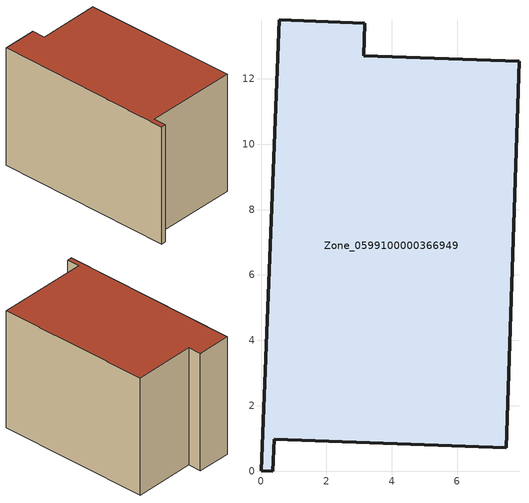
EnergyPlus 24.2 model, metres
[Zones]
Zone_0599100000366949
 floor ground (C_G): 0,0.01 0.55,13.8 3.18,13.7 3.14,12.7 7.89,12.54 7.5,0.71 0.4,0.98 0.35,0 z0
 wall outside (C_F): 0.55,13.8 0,0.01 0.35,0 0.4,0.98 7.5,0.71 7.89,12.54 3.14,12.7 3.18,13.7 0.55,13.8 z0:9.27
 roof outside (C_R): 3.18,13.7 0.55,13.8 0,0.01 0.35,0 0.4,0.98 7.5,0.71 7.89,12.54 3.14,12.7 z9.27
[BUILDING]
Pand.0599100000366949: North Axis=0; Terrain=City; Loads Convergence Tolerance Value=0.04; Temperature Convergence Tolerance Value=0.4; Solar Distribution=FullExterior; Maximum Number of Warmup Days=25; Minimum Number of Warmup Days=1
[Site:Location]
Rotterdam.The.Hague.AP_ZH_NLD Design_Conditions: Latitude=51.96; Longitude=4.45; Time Zone=1; Elevation=-4.5
[SITE:GROUNDTEMPERATURE:BUILDINGSURFACE]
18, 18, 18, 18, 18, 18, 18, 18, 18, 18, 18, 18
[MATERIAL] Thermal Absorptance=0.9; Solar Absorptance=0.7; Visible Absorptance=0.7
Name | Roughness | Thickness | Conductivity | Density | Specific Heat
G.TI.1992-2005 | MediumSmooth | 0.15 | 0.06 | 540 | 1210
F.TI.1992-2005 | Rough | 0.3 | 0.12 | 1920 | 840
R.TI.1992-2005 | MediumRough | 0.2 | 0.08 | 1500 | 1000
[CONSTRUCTION]
C_G: G.TI.1992-2005
C_F: F.TI.1992-2005
C_R: R.TI.1992-2005
[ZONE]
Zone_0599100000366949: Type=1; Multiplier=1; Ceiling Height=Autocalculate; Volume=Autocalculate; Floor Area=autocalculate; Part of Total Floor Area=Yes
[ZONEINFILTRATION:DESIGNFLOWRATE]
Infil_Zone_0599100000366949: Zone or ZoneList or Space or SpaceList=Zone_0599100000366949; Schedule=AlwaysOn; Design Flow Rate Calculation Method=Flow/Area; Flow Rate per Floor Area=0.0015; Constant Term Coefficient=1; Temperature Term Coefficient=0; Velocity Term Coefficient=0; Velocity Squared Term Coefficient=0
[HVACTEMPLATE:ZONE:IDEALLOADSAIRSYSTEM]
Zone_0599100000366949: Maximum Heating Supply Air Temperature=50; Minimum Cooling Supply Air Temperature=13; Maximum Heating Supply Air Humidity Ratio=0.0156; Minimum Cooling Supply Air Humidity Ratio=0.0077; Heating Limit=NoLimit; Cooling Limit=NoLimit; Dehumidification Control Type=ConstantSensibleHeatRatio; Cooling Sensible Heat Ratio=0.7; Dehumidification Setpoint=60; Humidification Control Type=None; Humidification Setpoint=30; Outdoor Air Method=None; Outdoor Air Flow Rate per Person=0.00944; Outdoor Air Flow Rate per Zone Floor Area=0; Outdoor Air Flow Rate per Zone=0; Demand Controlled Ventilation Type=None; Outdoor Air Economizer Type=NoEconomizer; Heat Recovery Type=None; Sensible Heat Recovery Effectiveness=0.7; Latent Heat Recovery Effectiveness=0.65
[ZONECONTROL:THERMOSTAT]
ThermostatControl_Zone_0599100000366949: Zone or ZoneList=Zone_0599100000366949; Control Type Schedule=DualSetpointControlType; Control 1=Thermostat_Zone_0599100000366949; Temperature Difference Between Cutout And Setpoint=0
[THERMOSTATSETPOINT:DUALSETPOINT]
Thermostat_Zone_0599100000366949: Heating Setpoint Temperature Schedule=HeatingSetpoint_Zone_0599100000366949; Cooling Setpoint Temperature Schedule=CoolingSetpoint_Zone_0599100000366949
[SCHEDULE:COMPACT]
HeatingSetpoint_Zone_0599100000366949: Through: 12/31, For: AllDays, Until: 24:00, 21
CoolingSetpoint_Zone_0599100000366949: Through: 12/31, For: AllDays, Until: 24:00, 24
DualSetpointControlType: Through: 12/31, For: AllDays, Until: 24:00, 4
AlwaysOn: Through: 12/31, For: AllDays, Until: 24:00, 1
